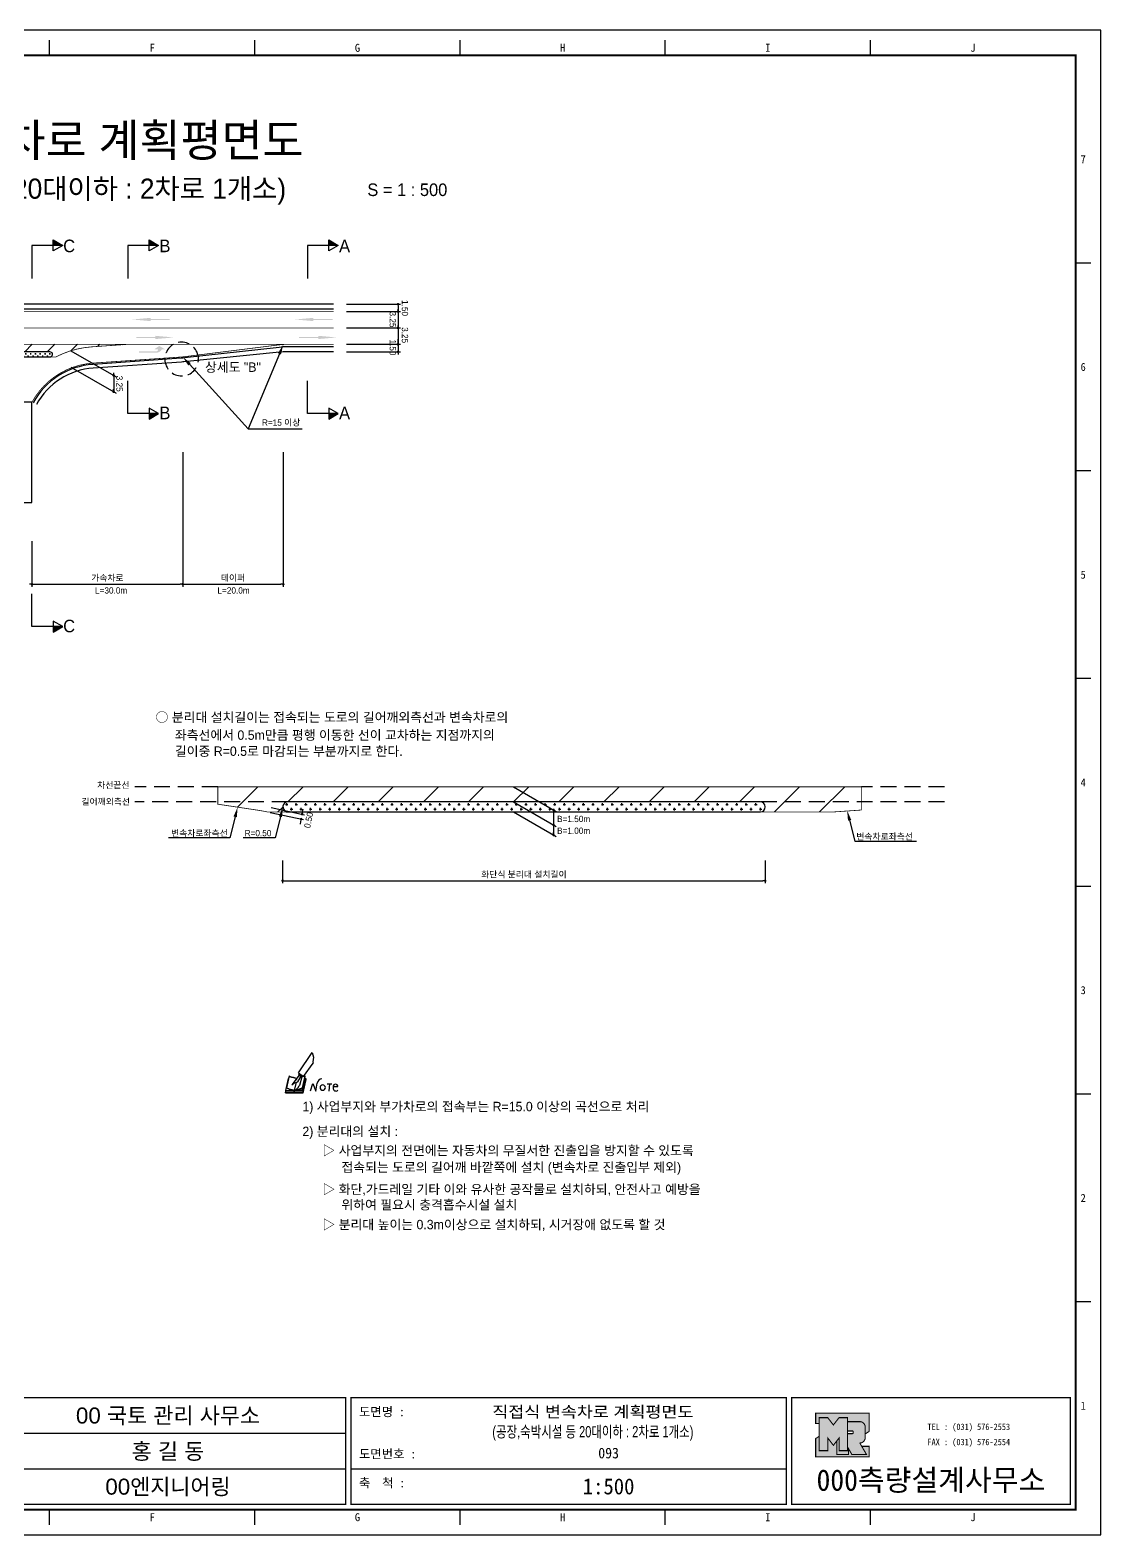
# Model space of a CAD drawing. Header units: millimetres. Extents: x 484 to 907, y -10 to 289.
# Drawn here: x 694.3 to 907.3, y -10 to 289.4 of the extents above; entities that cross this region are included whole.
import ezdxf
from ezdxf.enums import TextEntityAlignment as Align

# ---------------------------------------------------------------- set-up
doc = ezdxf.new("R2010")
doc.units = ezdxf.units.MM
doc.linetypes.add('HIDDEN', pattern=[9.525, 6.35, -3.175])
for name, color, linetype in [('CC-GSTR-0004', 4, 'Continuous'), ('CM-LANE-0030', 30, 'Continuous'), ('CZ-DIMT-0002', 7, 'Continuous'), ('CZ-LIN1-0007', 7, 'Continuous'), ('CZ-LIN2-0003', 3, 'Continuous'), ('CZ-LINE-0001', 7, 'Continuous'), ('CZ-TEXT-BOX0', 7, 'Continuous'), ('TITLE', 7, 'Continuous')]:
    doc.layers.add(name, color=color, linetype=linetype)
doc.styles.add('견고딕', font='arial.ttf')
doc.styles.add('돋움', font='')
doc.styles.add('돋음체', font='')
doc.styles.get('돋움').set_extended_font_data('Dotum')
doc.styles.get('돋음체').set_extended_font_data('DotumChe')

# ---------------------------------------------------------------- blocks, each defined once
blk = doc.blocks.new('note')
for p, q in [((0.85, 3.5), (3.53, 7.57)), ((3.53, 7.57), (3.8, 6.64)), ((3.8, 6.64), (3.69, 5.72)), ((1, 3.1), (0.75, 2.77)), ((0.85, 3.5), (1.8, 2.79)), ((1, 3.4), (0.85, 3.21)), ((0.85, 3.21), (1.52, 2.71)), ((1.8, 2.79), (3.74, 5.46)), ((3.69, 5.72), (3.74, 5.46)), ((-1.24, 2.36), (-1.77, 0)), ((-1.77, 0), (1.77, 0)), ((-1.77, 0), (-1.77, -0.3)), ((-1.53, 0.52), (-1.55, 0.54)), ((-1.01, 2.9), (-1.53, 0.52)), ((-1.48, 0.48), (-1.53, 0.52)), ((-1.43, 0.44), (-1.48, 0.48)), ((-1.38, 0.41), (-1.43, 0.44)), ((-1.33, 0.4), (-1.38, 0.41)), ((-1.27, 0.37), (-1.33, 0.4)), ((-1.22, 0.35), (-1.27, 0.37)), ((-1.13, 2.36), (-1.24, 2.36)), ((-1.17, 0.33), (-1.22, 0.35)), ((-1.12, 0.32), (-1.17, 0.33)), ((-1.02, 0.25), (-1.12, 0.32)), ((-0.97, 0.22), (-1.02, 0.25)), ((-1, 2.9), (-1.01, 2.9)), ((-0.98, 2.85), (-1, 2.9)), ((-0.95, 2.8), (-0.98, 2.85)), ((-0.93, 0.21), (-0.97, 0.22)), ((-0.9, 2.75), (-0.95, 2.8)), ((-0.88, 0.19), (-0.93, 0.21)), ((-0.85, 2.72), (-0.9, 2.75)), ((-0.8, 0.18), (-0.88, 0.19)), ((-0.79, 2.69), (-0.85, 2.72)), ((-0.75, 0.17), (-0.8, 0.18)), ((-0.74, 2.68), (-0.79, 2.69)), ((-0.7, 0.16), (-0.75, 0.17)), ((-0.69, 2.65), (-0.74, 2.68)), ((-0.64, 0.15), (-0.7, 0.16)), ((-0.64, 2.65), (-0.69, 2.65)), ((-0.59, 2.63), (-0.64, 2.65)), ((-0.58, 0.14), (-0.64, 0.15)), ((-0.54, 2.62), (-0.59, 2.63)), ((-0.53, 0.13), (-0.58, 0.14)), ((-0.48, 2.61), (-0.54, 2.62)), ((-0.48, 0.12), (-0.53, 0.13)), ((-0.43, 2.61), (-0.48, 2.61)), ((-0.43, 0.11), (-0.48, 0.12)), ((0.75, 2.77), (-0.46, 1.16)), ((0.37, 2.24), (-0.46, 1.16)), ((-0.46, 1.16), (-0.08, 1.47)), ((-0.38, 2.59), (-0.43, 2.61)), ((-0.38, 0.08), (-0.43, 0.11)), ((-0.33, 2.59), (-0.38, 2.59)), ((-0.29, 0.06), (-0.38, 0.08)), ((-0.27, 2.58), (-0.33, 2.59)), ((-0.23, 0.05), (-0.29, 0.06)), ((-0.22, 2.57), (-0.27, 2.58)), ((-0.16, 0.04), (-0.23, 0.05)), ((-0.17, 2.56), (-0.22, 2.57)), ((-0.12, 2.55), (-0.17, 2.56)), ((-0.11, 0.03), (-0.16, 0.04)), ((-0.07, 2.53), (-0.12, 2.55)), ((-0.04, 0.02), (-0.11, 0.03)), ((-0.08, 1.47), (0.72, 1.75)), ((-0.01, 2.51), (-0.07, 2.53)), ((-0.05, -0.3), (-0.05, 0)), ((0, 0), (-0.04, 0.02)), ((0.04, 2.5), (-0.01, 2.51)), ((0.37, 1.63), (0, 0)), ((0, 0), (1.6, 0.53)), ((0, 0), (1.65, 0.18)), ((0, 0.01), (0.06, 0.04)), ((0, -0.3), (0, 0)), ((0.09, 2.48), (0.04, 2.5)), ((0.05, -0.3), (0.05, 0)), ((0.06, 0.04), (0.11, 0.07)), ((0.14, 2.48), (0.09, 2.48)), ((0.11, 0.07), (0.16, 0.09)), ((0.2, 2.47), (0.14, 2.48)), ((0.16, 0.09), (0.21, 0.12)), ((0.26, 2.43), (0.18, 2.46)), ((0.21, 0.12), (0.27, 0.14)), ((0.34, 2.4), (0.26, 2.43)), ((0.27, 0.14), (0.36, 0.19)), ((0.45, 2.37), (0.34, 2.4)), ((0.36, 0.19), (0.41, 0.22)), ((0.41, 0.22), (0.46, 0.27)), ((0.46, 0.27), (0.51, 0.3)), ((0.51, 0.3), (0.56, 0.34)), ((0.56, 0.34), (0.6, 0.4)), ((0.6, 0.4), (0.64, 0.45)), ((0.64, 0.45), (0.67, 0.51)), ((0.67, 0.51), (0.74, 0.58)), ((0.72, 1.75), (1.16, 2.53)), ((0.74, 0.58), (0.79, 0.63)), ((0.79, 0.63), (0.83, 0.68)), ((0.83, 0.68), (0.86, 0.73)), ((0.86, 0.73), (0.89, 0.79)), ((0.89, 0.84), (0.92, 0.89)), ((0.89, 0.79), (0.89, 0.84)), ((0.92, 0.89), (0.96, 0.95)), ((0.96, 0.95), (1.01, 0.97)), ((1.47, 2.74), (1.01, 0.97)), ((1.16, 2.53), (1.37, 2.82)), ((2.13, 2.84), (1.44, 2.63)), ((1.52, 2.71), (1.66, 2.9)), ((1.6, 0.53), (2.13, 2.84)), ((1.65, 0.18), (2.19, 2.48)), ((1.77, 0), (2.3, 2.36)), ((1.77, -0.3), (2.3, 2.07)), ((1.77, -0.38), (2.3, 1.99)), ((1.77, -0.44), (2.3, 1.93)), ((1.77, 0), (1.77, -0.3)), ((2.19, 2.48), (2.04, 2.47)), ((2.3, 2.36), (2.16, 2.36)), ((2.3, 2.36), (2.3, 2.07)), ((3.21, -0.08), (3.68, 1.4)), ((3.68, 1.4), (4.26, -0.14)), ((4.26, -0.14), (4.56, 1.44)), ((6.55, 1.34), (7.46, 1.34)), ((7.01, 1.34), (6.87, -0.11)), ((7.71, 0.77), (7.71, 0.55)), ((7.71, 0.77), (8.67, 0.77)), ((-1.77, -0.3), (1.77, -0.3)), ((-1.77, -0.43), (-1.77, -0.3)), ((-1.77, -0.37), (1.77, -0.37)), ((-1.77, -0.43), (1.77, -0.43))]:
    blk.add_line(p, q)
for centre, major_axis, start_param, end_param in [((0.4, 2.31), (0.0702, 0.0702), 3.283946, 6.425539), ((5.68, 1.23), (-0.806, 0.806), -0.591174, 0.597824), ((5.66, 0.58), (-0.378, 0.378), 3.926991, 10.210176), ((8.3, 0.49), (0.422, 0.422), 2.265602, 4.634911), ((8.19, 0.77), (-0.342, 0.342), 3.926991, 7.068583)]:
    blk.add_ellipse(centre, major_axis=major_axis, ratio=1, start_param=start_param, end_param=end_param)
blk = doc.blocks.new('_Dot')
at = {"color": 0, "linetype": 'ByBlock', "lineweight": -2}
blk.add_line((-0.5, 0), (-1, 0), dxfattribs=at)
at = {"color": 0, "linetype": 'ByBlock', "const_width": 0.5}
blk.add_lwpolyline([(-0.25, 0, 1), (0.25, 0, 1)], format="xyb", close=True, dxfattribs=at)

msp = doc.modelspace()

# ---------------------------------------------------------------- hatches: boundary and pattern name
at = {"layer": 'CM-LANE-0030'}
h = msp.add_hatch(dxfattribs=at)
h.set_pattern_fill('ANSI31', color=256, style=0)
h.set_pattern_definition([(45, (561.889, -336.96), (-2.245064, 2.245064), [])])
h.paths.add_polyline_path([(698.24, 225.41, -0.768606), (698.49, 224.47, 0.001764), (698.38, 224.41), (699.42, 224.41, -0.102655), (706.56, 226.41), (713.71, 226.91), (654.73, 226.91, -0.092011), (660.9, 224.41), (661.81, 224.41, 0.002052), (661.68, 224.49, -0.737198), (661.96, 225.41)])
at = {"layer": 'CZ-LIN1-0007'}
for points in [[(718.25, 232.18), (718.25, 231.96), (722.07, 231.96), (722.07, 231.75), (718.25, 231.75), (718.25, 231.53), (714.6, 231.85)], [(750.65, 232.18), (750.65, 231.96), (754.47, 231.96), (754.47, 231.75), (750.65, 231.75), (750.65, 231.53), (747, 231.85)], [(719.23, 228.6), (719.23, 228.39), (715.41, 228.39), (715.41, 228.17), (719.23, 228.17), (719.23, 227.96), (722.88, 228.28)], [(751.63, 228.6), (751.63, 228.39), (747.81, 228.39), (747.81, 228.17), (751.63, 228.17), (751.63, 227.96), (755.28, 228.28)], [(719.48, 225.24, 0.267976), (720.51, 225.93), (721.14, 225.93), (719.97, 226.59), (719.03, 225.94), (719.72, 225.93, -0.504994), (719.41, 225.51), (715.95, 225.49), (715.95, 225.22)]]:
    msp.add_hatch(color=256, dxfattribs=at).paths.add_polyline_path(points)
at = {"layer": 'CZ-LIN2-0003'}
h = msp.add_hatch(dxfattribs=at)
h.set_pattern_fill('CROSS', color=256, scale=0.075, style=0)
h.set_pattern_definition([(0, (561.88885, -336.95986), (0.47625, 0.47625), [0.238125, -0.714375]), (90, (562.0079, -337.07893), (-0.47625, 0.47625), [0.238125, -0.714375])])
h.paths.add_polyline_path([(661.96, 225.41, 0.737198), (661.68, 224.49, -0.002052), (661.81, 224.41), (698.38, 224.41, -0.001764), (698.49, 224.47, 0.768606), (698.24, 225.41)])
h = msp.add_hatch(dxfattribs=at)
h.set_pattern_fill('CROSS', color=256, scale=0.15, style=0)
h.set_pattern_definition([(0, (412.6715, -322.7742), (0.9525, 0.9525), [0.47625, -1.42875]), (90, (412.9096, -323.0123), (-0.9525, 0.9525), [0.47625, -1.42875])])
h.paths.add_polyline_path([(745.58, 135.87, 0.857281), (745.28, 133.92, -0.001024), (745.42, 133.87), (839.54, 133.87, 1), (839.54, 135.87)])
at = {"layer": 'CZ-LINE-0001'}
for points in [[(698.9, 247.67), (698.9, 246.57), (700.8, 246.57)], [(717.95, 247.67), (717.95, 246.57), (719.85, 246.57)], [(753.69, 247.67), (753.69, 246.57), (755.59, 246.57)], [(719.85, 213.13), (717.95, 213.13), (717.95, 212.03)], [(755.59, 213.13), (753.69, 213.13), (753.69, 212.03)], [(700.8, 170.74), (698.9, 170.74), (698.9, 169.64)]]:
    msp.add_hatch(color=256, dxfattribs=at).paths.add_polyline_path(points)
at = {"layer": 'TITLE', "ltscale": 150}
h = msp.add_hatch(color=8, dxfattribs=at)
edge = h.paths.add_edge_path()
edge.add_line((861.24, 14.28), (850.58, 14.28))
edge.add_line((850.58, 14.28), (850.58, 12.2))
edge.add_line((850.58, 12.2), (851.28, 12.2))
edge.add_line((851.28, 12.2), (851.28, 13.37))
edge.add_line((851.28, 13.37), (852.98, 13.37))
edge.add_line((852.98, 13.37), (854.1, 11.92))
edge.add_line((854.1, 11.92), (855.23, 13.37))
edge.add_line((855.23, 13.37), (856.93, 13.37))
edge.add_line((856.93, 13.37), (856.93, 12.58))
edge.add_line((856.93, 12.58), (859.36, 12.58))
edge.add_arc((859.36, 11.51), 1.07, 0, 90, ccw=False)
edge.add_line((860.43, 11.51), (860.43, 10.14))
edge.add_line((860.43, 10.14), (861.24, 10.65))
edge.add_line((861.24, 10.65), (861.24, 14.28))
h.paths.add_polyline_path([(854.79, 8.76), (854.1, 7.87), (852.98, 9.33), (852.98, 6.81), (851.28, 6.81), (851.28, 9.66), (850.58, 9.22), (850.58, 5.59), (861.24, 5.59), (861.24, 7.67), (859.75, 7.67), (860.7, 6.02), (857.8, 6.02), (857.1, 7.23), (857.1, 6.02), (854.79, 6.02)])
msp.add_hatch(color=5, dxfattribs=at).paths.add_polyline_path([(856.93, 13.37), (855.23, 13.37), (854.1, 11.92), (852.98, 13.37), (851.28, 13.37), (851.28, 6.81), (852.98, 6.81), (852.98, 9.33), (854.1, 7.87), (855.23, 9.33), (855.23, 6.81), (856.93, 6.81)])
h = msp.add_hatch(color=161, dxfattribs=at)
edge = h.paths.add_edge_path()
edge.add_arc((859.36, 11.51), 1.07, 360, 450)
edge.add_line((859.36, 12.58), (856.93, 12.58))
edge.add_line((856.93, 12.58), (856.93, 10.72))
edge.add_line((856.93, 10.72), (857.92, 10.72))
edge.add_arc((857.92, 10.61), 0.113, 0, 90, ccw=False)
edge.add_line((858.03, 10.61), (858.03, 10.3))
edge.add_arc((857.92, 10.3), 0.113, 270, 360, ccw=False)
edge.add_line((857.92, 10.19), (856.93, 10.19))
edge.add_line((856.93, 10.19), (856.93, 6.81))
edge.add_line((856.93, 6.81), (855.23, 6.81))
edge.add_line((855.23, 6.81), (855.23, 9.33))
edge.add_line((855.23, 9.33), (854.79, 8.76))
edge.add_line((854.79, 8.76), (854.79, 6.02))
edge.add_line((854.79, 6.02), (857.1, 6.02))
edge.add_line((857.1, 6.02), (857.1, 7.23))
edge.add_line((857.1, 7.23), (857.8, 6.02))
edge.add_line((857.8, 6.02), (860.7, 6.02))
edge.add_line((860.7, 6.02), (859.36, 8.33))
edge.add_arc((859.36, 9.4), 1.07, 270, 360)
edge.add_line((860.43, 9.4), (860.43, 11.51))

# ---------------------------------------------------------------- linework, layer by layer
at = {"color": 0, "linetype": 'ByBlock', "lineweight": -2}
for p, q in [((767.48, 234.66), (767.48, 234.41)), ((767.48, 233.66), (767.48, 233.91)), ((767.48, 233.16), (767.48, 232.91)), ((767.48, 230.41), (767.48, 230.66)), ((767.48, 229.91), (767.48, 229.66)), ((767.48, 227.16), (767.48, 227.41)), ((767.48, 227.16), (767.48, 227.41)), ((767.48, 225.16), (767.48, 224.91)), ((767.48, 225.16), (767.48, 224.91)), ((710.91, 220.98), (710.91, 221.23)), ((710.91, 220.48), (710.91, 220.23)), ((710.9, 217.73), (710.9, 217.98)), ((748.15, 132.21), (748.1, 131.97)), ((748.46, 133.68), (748.51, 133.92)), ((798.43, 134.04), (798.43, 133.79)), ((798.43, 131.04), (798.43, 130.79)), ((798.43, 129.54), (798.43, 129.79))]:
    msp.add_line(p, q, dxfattribs=at)
at = {"color": 0, "linetype": 'ByBlock', "const_width": 0.25}
for points in [[(767.48, 234.78, 1), (767.48, 235.03, 1)], [(767.48, 233.53, 1), (767.48, 233.28, 1)], [(767.48, 233.28, 1), (767.48, 233.53, 1)], [(767.48, 230.28, 1), (767.48, 230.03, 1)], [(767.48, 230.03, 1), (767.48, 230.28, 1)], [(767.48, 227.03, 1), (767.48, 226.78, 1)], [(767.48, 227.03, 1), (767.48, 226.78, 1)], [(767.48, 225.28, 1), (767.48, 225.53, 1)], [(767.48, 225.28, 1), (767.48, 225.53, 1)], [(710.91, 220.85, 1), (710.91, 220.6, 1)], [(710.91, 220.6, 1), (710.91, 220.85, 1)], [(710.9, 217.6, 1), (710.9, 217.35, 1)], [(748.17, 132.33, 1), (748.23, 132.58, 1)], [(748.43, 133.56, 1), (748.38, 133.31, 1)], [(798.43, 134.16, 1), (798.43, 134.41, 1)], [(798.43, 131.16, 1), (798.43, 131.41, 1)], [(798.43, 129.41, 1), (798.43, 129.16, 1)]]:
    msp.add_lwpolyline(points, format="xyb", close=True, dxfattribs=at)
at = {"layer": 'CC-GSTR-0004'}
for points in [[(754.66, 234.91), (629.66, 234.91)], [(754.66, 233.91), (629.66, 233.91)]]:
    msp.add_lwpolyline(points, dxfattribs=at)
for points in [[(754.66, 226.41), (745.5, 226.41, 0.028022), (743.82, 226.31), (743.82, 226.31), (724.98, 224.19), (724.98, 224.19, -0.010735), (724.34, 224.13), (724.34, 224.13), (706.8, 222.92, 0.255576), (694.88, 215.29)], [(754.66, 225.41), (745.41, 225.41, 0.024952), (743.91, 225.33), (724.89, 223.43, -0.007667), (724.43, 223.39), (706.85, 222.17, 0.255576), (695.53, 214.93)]]:
    msp.add_lwpolyline(points, format="xyb", dxfattribs=at)
at = {"layer": 'CM-LANE-0030'}
for p, q in [((735.58, 134.83), (739.61, 138.87)), ((745.59, 135.87), (748.59, 138.87)), ((754.57, 135.87), (757.57, 138.87)), ((763.55, 135.87), (766.55, 138.87)), ((772.53, 135.87), (775.53, 138.87)), ((781.51, 135.87), (784.51, 138.87)), ((790.49, 135.87), (793.49, 138.87)), ((799.47, 135.87), (802.47, 138.87)), ((808.46, 135.87), (811.46, 138.87)), ((817.44, 135.87), (820.44, 138.87)), ((826.42, 135.87), (829.42, 138.87)), ((835.4, 135.87), (838.4, 138.87)), ((842.38, 133.87), (847.38, 138.87)), ((851.36, 133.87), (856.36, 138.87)), ((743.59, 133.87), (744.58, 134.86))]:
    msp.add_line(p, q, dxfattribs=at)
at = {"layer": 'CM-LANE-0030', "const_width": 0.15}
msp.add_lwpolyline([(754.66, 230.16), (629.66, 230.16)], dxfattribs=at)
for points in [[(654.73, 226.91), (713.71, 226.91), (706.56, 226.41, 0.102655), (699.42, 224.41), (660.9, 224.41, 0.092011)], [(859.68, 138.87), (859.68, 134.26), (854.06, 133.87), (741.54, 133.87, 0.015132), (739.37, 134.26), (731.64, 135.42), (731.64, 138.87)]]:
    msp.add_lwpolyline(points, format="xyb", close=True, dxfattribs=at)
at = {"layer": 'CZ-LIN1-0007', "const_width": 0.15}
msp.add_lwpolyline([(754.66, 233.41), (629.66, 233.41)], dxfattribs=at)
msp.add_lwpolyline([(754.66, 226.91), (745.59, 226.91, 0.031099), (743.73, 226.79), (743.73, 226.79), (725.07, 224.46), (725.07, 224.46, -0.01381), (724.24, 224.38), (706.78, 223.17), (706.78, 223.17, 0.255576), (694.66, 215.41)], format="xyb", dxfattribs=at)
at = {"layer": 'CZ-LIN1-0007', "linetype": 'HIDDEN', "const_width": 0.15}
msp.add_lwpolyline([(713.71, 226.91), (745.59, 226.91)], dxfattribs=at)
at = {"layer": 'CZ-LIN1-0007'}
msp.add_lwpolyline([(724.66, 224.41), (724.66, 224.41)], close=True, dxfattribs=at)
at = {"layer": 'CZ-LIN2-0003'}
for points in [[(661.96, 225.41, 0.737198), (661.68, 224.49, -0.002052), (661.81, 224.41), (698.38, 224.41, -0.001764), (698.49, 224.47, 0.768606), (698.24, 225.41)], [(839.54, 135.87), (745.58, 135.87, 0.857281), (745.28, 133.92, -0.001024), (745.42, 133.87), (839.58, 133.87), (839.61, 133.87, 0.966023)]]:
    msp.add_lwpolyline(points, format="xyb", close=True, dxfattribs=at)
msp.add_lwpolyline([(694.66, 215.41), (664.66, 215.41), (664.66, 195.41), (694.66, 195.41)], close=True, dxfattribs=at)
at = {"layer": 'CZ-LINE-0001'}
for p, q in [((700.8, 246.57), (694.66, 246.57)), ((694.66, 246.57), (694.66, 240.03)), ((698.9, 245.48), (698.9, 247.67)), ((698.9, 247.67), (700.8, 246.57)), ((700.8, 246.57), (698.9, 245.48)), ((719.85, 246.57), (713.71, 246.57)), ((713.71, 246.57), (713.71, 240.03)), ((717.95, 245.48), (717.95, 247.67)), ((717.95, 247.67), (719.85, 246.57)), ((719.85, 246.57), (717.95, 245.48)), ((755.59, 246.57), (749.45, 246.57)), ((749.45, 246.57), (749.45, 240.03)), ((753.69, 245.48), (753.69, 247.67)), ((753.69, 247.67), (755.59, 246.57)), ((755.59, 246.57), (753.69, 245.48)), ((757.26, 234.91), (767.98, 234.91)), ((767.48, 234.41), (767.48, 225.41)), ((757.26, 233.41), (767.98, 233.41)), ((757.26, 233.41), (767.98, 233.41)), ((757.26, 230.16), (767.98, 230.16)), ((757.26, 230.16), (767.98, 230.16)), ((767.48, 227.41), (767.48, 227.91)), ((702.41, 225.64), (711.41, 220.44)), ((757.26, 226.91), (767.98, 226.91)), ((757.26, 226.91), (767.98, 226.91)), ((757.26, 225.41), (767.98, 225.41)), ((757.26, 225.41), (767.98, 225.41)), ((702.4, 222.38), (711.4, 217.19)), ((710.91, 220.23), (710.91, 217.23)), ((713.71, 213.13), (713.71, 219.67)), ((749.45, 213.13), (749.45, 219.67)), ((719.85, 213.13), (713.71, 213.13)), ((719.85, 213.13), (717.95, 214.23)), ((717.95, 214.23), (717.95, 212.03)), ((717.95, 212.03), (719.85, 213.13)), ((755.59, 213.13), (749.45, 213.13)), ((755.59, 213.13), (753.69, 214.23)), ((753.69, 214.23), (753.69, 212.03)), ((753.69, 212.03), (755.59, 213.13)), ((737.64, 210.1), (748.42, 210.1)), ((724.66, 205.46), (724.66, 178.68)), ((724.66, 205.46), (724.66, 178.68)), ((744.66, 205.46), (744.66, 178.68)), ((694.66, 187.73), (694.66, 178.68)), ((694.66, 187.73), (694.66, 178.68)), ((694.66, 170.74), (694.66, 177.28)), ((695.16, 179.18), (724.16, 179.18)), ((725.16, 179.18), (744.16, 179.18)), ((700.8, 170.74), (694.66, 170.74)), ((700.8, 170.74), (698.9, 171.84)), ((698.9, 171.84), (698.9, 169.64)), ((698.9, 169.64), (700.8, 170.74)), ((790.49, 138.87), (798.93, 134)), ((742.24, 134.75), (748.9, 133.33)), ((790.49, 135.87), (798.93, 131)), ((742.03, 133.77), (748.69, 132.35)), ((748.1, 131.97), (747.99, 131.48)), ((748.51, 133.92), (748.62, 134.41)), ((790.49, 133.87), (798.93, 129)), ((798.43, 134.29), (798.43, 129.29)), ((744.52, 124.23), (744.52, 119.7)), ((840.54, 124.23), (840.54, 119.7)), ((745.02, 120.2), (840.04, 120.2))]:
    msp.add_line(p, q, dxfattribs=at)
at = {"layer": 'CZ-LINE-0001', "linetype": 'HIDDEN', "ltscale": 0.35}
msp.add_line((727.76, 224.37), (727.76, 224.38), dxfattribs=at)
at = {"layer": 'CZ-LINE-0001', "linetype": 'HIDDEN', "ltscale": 0.5}
for p, q in [((731.64, 138.87), (715.12, 138.87)), ((876.2, 138.87), (859.68, 138.87)), ((745.58, 135.87), (715.12, 135.87)), ((876.2, 135.87), (839.54, 135.87))]:
    msp.add_line(p, q, dxfattribs=at)
at = {"layer": 'CZ-LINE-0001'}
for points in [[(743.89, 225.01), (737.64, 210.1)], [(726, 222.93), (737.64, 210.1)], [(735.09, 132.89), (734.04, 128.71), (721.81, 128.71)], [(744.09, 132.92), (743.04, 128.74), (736.7, 128.74)]]:
    msp.add_lwpolyline(points, dxfattribs=at)
at = {"layer": 'CZ-LINE-0001', "extrusion": (0, 0, -1)}
msp.add_lwpolyline([(-857.33, 132.23), (-858.38, 128.05), (-870.61, 128.05)], dxfattribs=at)
at = {"layer": 'CZ-LINE-0001', "linetype": 'HIDDEN', "ltscale": 0.35}
msp.add_arc((724.44, 223.98), 3.35, 6.7667, 6.749, dxfattribs=at)
at = {"layer": 'CZ-LINE-0001'}
for points in [[(743.58, 225.14), (744.66, 226.85), (744.2, 224.88)], [(725.75, 222.71), (724.66, 224.41), (726.25, 223.15)], [(734.76, 132.98), (735.58, 134.83), (735.41, 132.81)], [(743.77, 133), (744.58, 134.86), (744.41, 132.83)]]:
    msp.add_solid(points, dxfattribs=at)
at = {"layer": 'CZ-LINE-0001', "extrusion": (0, 0, -1)}
msp.add_solid([(-857.65, 132.31), (-856.84, 134.17), (-857.01, 132.15)], dxfattribs=at)
at = {"layer": 'TITLE', "color": 7, "linetype": 'Continuous'}
for p, q in [((698.17, 284.38), (698.17, 287.41)), ((738.99, 284.38), (738.99, 287.41)), ((779.82, 284.38), (779.82, 287.41)), ((820.64, 284.38), (820.64, 287.41)), ((861.47, 284.38), (861.47, 287.41)), ((905.32, 243.06), (902.29, 243.06)), ((905.32, 201.73), (902.29, 201.73)), ((905.32, 160.4), (902.29, 160.4)), ((905.32, 119.07), (902.29, 119.07)), ((905.32, 77.74), (902.29, 77.74)), ((905.32, 36.41), (902.29, 36.41)), ((698.17, -7.94), (698.17, -4.92)), ((738.99, -7.94), (738.99, -4.92)), ((779.82, -7.94), (779.82, -4.92)), ((820.64, -7.94), (820.64, -4.92)), ((861.47, -7.94), (861.47, -4.92))]:
    msp.add_line(p, q, dxfattribs=at)
at = {"layer": 'TITLE', "ltscale": 150}
for p, q in [((670.45, 10.29), (757.06, 10.29)), ((670.45, 3.22), (757.06, 3.22)), ((758.12, 3.22), (844.73, 3.22))]:
    msp.add_line(p, q, dxfattribs=at)
at = {"layer": 'TITLE'}
msp.add_line((902.4, -4.92), (493.54, -4.92), dxfattribs=at)
msp.add_lwpolyline([(483.97, -9.95), (907.33, -9.95), (907.33, 289.42), (483.97, 289.42)], close=True, dxfattribs=at)
at = {"layer": 'TITLE', "linetype": 'Continuous', "const_width": 0.403}
msp.add_lwpolyline([(494.05, -4.92), (494.05, 284.38), (902.29, 284.38), (902.29, -4.92)], close=True, dxfattribs=at)
at = {"layer": 'TITLE', "ltscale": 150}
for points, const_width in [([(757.06, -3.86), (670.45, -3.86), (670.45, 17.36), (757.06, 17.36)], 0.265), ([(758.12, 17.36), (844.73, 17.36), (844.73, -3.86), (758.12, -3.86)], 0.265), ([(901.23, 17.36), (901.23, -3.86), (845.79, -3.86), (845.79, 17.36), (901.23, 17.36)], 0.265), ([(856.93, 13.37), (855.23, 13.37), (854.1, 11.92), (852.98, 13.37), (851.28, 13.37), (851.28, 6.81), (852.98, 6.81), (852.98, 9.33), (854.1, 7.87), (855.23, 9.33), (855.23, 6.81), (856.93, 6.81)], 0.212), ([(854.79, 8.76), (854.1, 7.87), (852.98, 9.33), (852.98, 6.81), (851.28, 6.81), (851.28, 9.66), (850.58, 9.22), (850.58, 5.59), (861.24, 5.59), (861.24, 7.67), (859.75, 7.67), (860.7, 6.02), (857.8, 6.02), (857.1, 7.23), (857.1, 6.02), (854.79, 6.02)], 0.212)]:
    msp.add_lwpolyline(points, close=True, dxfattribs=dict(at, const_width=const_width))
at = {"layer": 'TITLE', "ltscale": 150, "const_width": 0.212}
for points in [[(861.24, 14.28), (850.58, 14.28), (850.58, 12.2), (851.28, 12.2), (851.28, 13.37), (852.98, 13.37), (854.1, 11.92), (855.23, 13.37), (856.93, 13.37), (856.93, 12.58), (859.36, 12.58, -0.414214), (860.43, 11.51), (860.43, 10.14), (861.24, 10.65)], [(860.43, 11.51, 0.414214), (859.36, 12.58), (856.93, 12.58), (856.93, 10.72), (857.92, 10.72, -0.414214), (858.03, 10.61), (858.03, 10.3, -0.414214), (857.92, 10.19), (856.93, 10.19), (856.93, 6.81), (855.23, 6.81), (855.23, 9.33), (854.79, 8.76), (854.79, 6.02), (857.1, 6.02), (857.1, 7.23), (857.8, 6.02), (860.7, 6.02), (859.36, 8.33, 0.414214), (860.43, 9.4)]]:
    msp.add_lwpolyline(points, format="xyb", close=True, dxfattribs=at)

# ---------------------------------------------------------------- block references
at = {"layer": 'CZ-LINE-0001', "xscale": 0.5, "yscale": 0.5, "zscale": 0.5}
for p in [(694.66, 179.18), (724.66, 179.18), (744.66, 179.18), (840.54, 120.2)]:
    msp.add_blockref('_Dot', p, dxfattribs=at)
at = {"layer": 'CZ-LINE-0001', "xscale": 0.5, "yscale": 0.5, "zscale": 0.5, "rotation": 180}
for p in [(694.66, 179.18), (724.66, 179.18), (744.52, 120.2)]:
    msp.add_blockref('_Dot', p, dxfattribs=at)
at = {"layer": 'CZ-TEXT-BOX0'}
msp.add_blockref('note', (746.85, 78.46), dxfattribs=at)

# ---------------------------------------------------------------- texts
at = {"layer": 'CZ-DIMT-0002', "style": '돋움'}
for s, height, p in [('C', 2.5, (702.05, 246.49)), ('B', 2.5, (721.11, 246.49)), ('A', 2.5, (756.85, 246.49)), ('상세도 "B"', 1.875, (734.64, 222.37)), ('B', 2.5, (721.11, 213.26)), ('A', 2.5, (756.85, 213.26)), ('R=15 이상', 1.25, (744.23, 211.35)), ('L=30.0m', 1.25, (710.41, 177.95)), ('L=20.0m', 1.25, (734.77, 177.95)), ('C', 2.5, (702.05, 170.87)), ('차선끝선', 1.25, (710.85, 139.21))]:
    msp.add_text(s, height=height, dxfattribs=at).set_placement(p, align=Align.MIDDLE_CENTER)
for s, p in [('○ 분리대 설치길이는 접속되는 도로의 길어깨외측선과 변속차로의', (719.24, 152.73)), ('좌측선에서 0.5m만큼 평행 이동한 선이 교차하는 지점까지의', (723.09, 149.17)), ('길이중 R=0.5로 마감되는 부분까지로 한다.', (723.09, 145.97)), ('1) 사업부지와 부가차로의 접속부는 R=15.0 이상의 곡선으로 처리', (748.46, 75.27)), ('2) 분리대의 설치 :', (748.46, 70.33)), ('▷ 사업부지의 전면에는 자동차의 무질서한 진출입을 방지할 수 있도록', (752.44, 66.53)), ('접속되는 도로의 길어깨 바깥쪽에 설치 (변속차로 진출입부 제외)', (756.22, 63.2)), ('▷ 화단,가드레일 기타 이와 유사한 공작물로 설치하되, 안전사고 예방을', (752.44, 58.8)), ('위하여 필요시 충격흡수시설 설치', (756.22, 55.73)), ('▷ 분리대 높이는 0.3m이상으로 설치하되, 시거장애 없도록 할 것', (752.44, 51.79))]:
    msp.add_text(s, height=1.875, dxfattribs=at).set_placement(p, align=Align.MIDDLE_LEFT)
msp.add_text('길어깨외측선', height=1.25, dxfattribs=at).set_placement((704.5, 135.3))
at = {"layer": 'CZ-LINE-0001', "style": '돋움'}
for s, rotation, p in [('1.50', 270, (768.24, 235.72)), ('3.25', 270, (765.81, 233.44)), ('1.50', 270, (765.81, 227.88)), ('3.25', 270, (768.24, 230.33)), ('3.25', 270, (711.44, 220.67)), ('0.50', 78.0015, (749.98, 130.57))]:
    msp.add_text(s, height=1.25, rotation=rotation, dxfattribs=at).set_placement(p)
for s, p in [('B=1.50m', (799.13, 131.86)), ('변속차로좌측선', (722.34, 129.03)), ('R=0.50', (736.97, 129.05)), ('B=1.00m', (799.13, 129.52)), ('변속차로좌측선', (858.66, 128.36))]:
    msp.add_text(s, height=1.25, dxfattribs=at).set_placement(p)
at = {"layer": 'CZ-LINE-0001', "char_height": 1.25, "attachment_point": 5, "style": '돋움'}
for s, insert in [('\\A1;가속차로', (709.66, 180.38)), ('\\A1;테이퍼', (734.66, 180.38)), ('\\A1;화단식 분리대 설치길이', (792.53, 121.39))]:
    msp.add_mtext(s, dxfattribs=dict(at, insert=insert))
at = {"layer": 'TITLE', "color": 3, "linetype": 'Continuous', "style": '돋음체'}
for s, p in [('F', (718.58, 285.9)), ('G', (759.41, 285.9)), ('H', (800.23, 285.9)), ('I', (841.06, 285.9)), ('J', (881.88, 285.9)), ('7', (903.8, 263.73)), ('6', (903.8, 222.4)), ('5', (903.8, 181.07)), ('4', (903.8, 139.74)), ('3', (903.8, 98.41)), ('2', (903.8, 57.08)), ('1', (903.8, 15.75)), ('F', (718.58, -6.43)), ('G', (759.41, -6.43)), ('H', (800.23, -6.43)), ('I', (841.06, -6.43)), ('J', (881.88, -6.43))]:
    msp.add_text(s, height=1.59, dxfattribs=at).set_placement(p, align=Align.MIDDLE)
at = {"layer": 'TITLE', "style": '돋움'}
for s, height, p in [('직접식 변속차로 계획평면도', 6.5, (697.38, 267.51)), ('(공장,숙박시설 등 20대이하 : 2차로 1개소)', 4, (697.43, 257.88))]:
    msp.add_text(s, height=height, dxfattribs=at).set_placement(p, align=Align.MIDDLE_CENTER)
msp.add_text('S = 1 : 500', height=2.5, dxfattribs=at).set_placement((761.38, 257.66), align=Align.MIDDLE_LEFT)
at = {"layer": 'TITLE', "color": 7, "linetype": 'Continuous', "style": '견고딕'}
for s, height, p in [('00 국토 관리 사무소', 3.1832, (721.71, 13.83)), ('홍 길 동', 3.183, (721.71, 6.75)), ('00엔지니어링', 3.183, (721.71, -0.32))]:
    msp.add_text(s, height=height, dxfattribs=at).set_placement(p, align=Align.MIDDLE)
at = {"layer": 'TITLE', "style": '돋음체'}
for s, p in [('도면명 :', (759.71, 13.65)), ('도면번호 :', (759.71, 5.26)), ('축  척 :', (759.71, -0.5))]:
    msp.add_text(s, height=1.804, dxfattribs=at).set_placement(p)
at = {"layer": 'TITLE', "style": '돋움'}
for s, width, p, p2 in [('직접식 변속차로 계획평면도', 1.010039, (786.25, 13.4), (826.25, 13.4)), ('(공장,숙박시설 등 20대이하 : 2차로 1개소)', 0.65728, (786.25, 9.45), (826.25, 9.45))]:
    msp.add_text(s, height=2.25, dxfattribs=dict(at, width=width)).set_placement(p, p2, align=Align.FIT)
at = {"layer": 'TITLE', "color": 180, "style": '돋음체'}
for s, p in [('TEL : (031) 576-2553', (872.81, 10.92)), ('FAX : (031) 576-2554', (872.81, 7.9))]:
    msp.add_text(s, height=1.2733, dxfattribs=at).set_placement(p)
at = {"layer": 'TITLE', "linetype": 'Continuous', "style": '돋음체'}
for s, height, p in [('093', 2.122, (809.38, 6.32)), ('1:500', 3.183, (809.38, -0.32))]:
    msp.add_text(s, height=height, dxfattribs=at).set_placement(p, align=Align.MIDDLE)
at = {"layer": 'TITLE', "color": 180, "style": '돋음체'}
msp.add_text('000측량설계사무소', height=4.244, dxfattribs=at).set_placement((873.51, -1.17), align=Align.CENTER)

doc.saveas('drawing.dxf')
